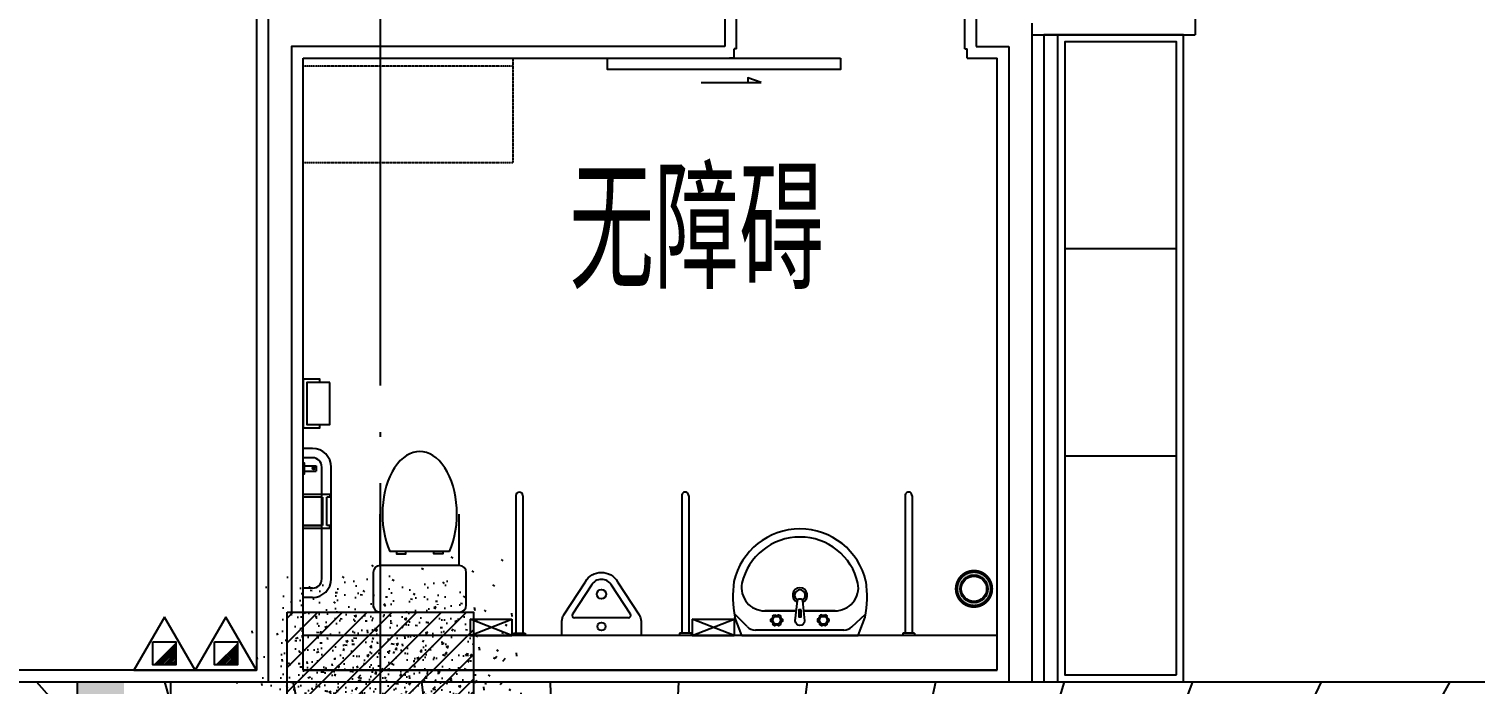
# Model space of a CAD drawing. Header units: inches. Extents: x 0 to 1813292486, y 0 to 3473589894.
# Drawn here: x 600454777 to 600460988, y 3473227809 to 3473230623 of the extents above; entities that cross this region are included whole.
import ezdxf
from ezdxf.enums import TextEntityAlignment as Align
from ezdxf.xclip import XClip

# ---------------------------------------------------------------- set-up
doc = ezdxf.new("R2010")
doc.units = ezdxf.units.IN
doc.header["$LTSCALE"] = 1000
doc.header["$MEASUREMENT"] = 0
doc.header["$XCLIPFRAME"] = 2
for name, pattern in [('AX-MALL-GIRD-200$0$DOTE', [2.4200000000000004, 2, -0.2, 0.02, -0.2]), ('AX-MALL-WALL-P02-QT$0$AX-MALL-WALL-P02-QT$0$AX-MALL-WALL-P01-QT$0$__DASH', [0.35, 0.25, -0.1]), ('AX-MALL-WALL-P02-QT$0$AX-MALL-WALL-P02-QT$0$AX-MALL-WALL-P01-QT$0$DASH', [0.35, 0.25, -0.1]), ('PX-MALL-P02-LG$0$CONTINOUS', [0])]:
    doc.linetypes.add(name, pattern=pattern)
for name, color, linetype in [('A-Anno-Note', 241, 'Continuous'), ('AX-MALL-DIM-P02$0$A-Detl-Thin', 131, 'Continuous'), ('AX-MALL-GIRD-200$0$A-Grid', 222, 'AX-MALL-GIRD-200$0$DOTE'), ('AX-MALL-P02-200$0$A-Anno-Note', 241, 'Continuous'), ('AX-MALL-WALL-P02$0$A-Anno-Note', 241, 'Continuous'), ('AX-MALL-WALL-P02-QT$0$A-Anno-Note', 241, 'Continuous'), ('AX-MALL-WALL-P02-QT$0$A-Detl-Patt', 8, 'Continuous'), ('AX-MALL-WALL-P02-QT$0$A-Detl-Thin', 131, 'Continuous'), ('AX-MALL-WALL-P02-QT$0$A-Wall', 2, 'Continuous'), ('AX-MALL-WALL-P02-QT$0$A-Wall-Patt', 13, 'Continuous'), ('AX-MALL-WALL-P02-QT$0$A-Wind', 4, 'Continuous'), ('AX-MALL-WALL-P02-QT$0$AX-MALL-WALL-P02-QT$0$A-Anno-Note', 241, 'Continuous'), ('AX-MALL-WALL-P02-QT$0$AX-MALL-WALL-P02-QT$0$AX-MALL-WALL-P01-QT$0$21洁具', 123, 'Continuous'), ('AX-MALL-WALL-P02-QT$0$AX-MALL-WALL-P02-QT$0$AX-MALL-WALL-P01-QT$0$A-Wall', 151, 'Continuous'), ('AX-MALL-WALL-P02-QT$0$AX-MALL-WALL-P02-QT$0$AX-MALL-WALL-P01-QT$0$AR--WALL-1（装饰增加墙体）', 150, 'Continuous'), ('AX-MALL-WALL-P02-QT$0$AX-MALL-WALL-P02-QT$0$AX-MALL-WALL-P01-QT$0$FC--FURN', 40, 'Continuous'), ('AX-MALL-WALL-P02-QT$0$AX-MALL-WALL-P02-QT$0$AX-MALL-WALL-P01-QT$0$FF--FIXT（洁具、厨具）', 31, 'Continuous'), ('AX-MALL-WALL-P02-QT$0$AX-MALL-WALL-P02-QT$0$AX-MALL-WALL-P01-QT$0$FF-DOOR（平面门）', 70, 'Continuous'), ('AX-MALL-WALL-P02-QT$0$AX-MALL-WALL-P02-QT$0$AX-MALL-WALL-P01-QT$0$FF-装饰完成面', 30, 'Continuous'), ('AX-MALL-WALL-P02-QT$0$AX-MALL-WALL-P02-QT$0$AX-MALL-WALL-P01-QT$0$FU-活动家具', 51, 'Continuous'), ('AX-MALL-WORD-P02$0$A-Anno-Note', 241, 'Continuous'), ('AX-MALL-ZTKD-P02$0$A-Anno-Note', 241, 'Continuous'), ('PX-MALL-P02-LG$0$P-Exsh', 31, 'Continuous'), ('PX-MALL-P02-LG$0$P-Pipe-Risr', 7, 'Continuous'), ('PX-MALL-P02-LG$0$P-Pipe-Risr-Arch', 6, 'Continuous'), ('PX-MALL-P02-LG$0$P-Pipe-Risr-W100', 6, 'Continuous'), ('PX-MALL-P02-LG$0$P-Pipe-Risr-W50', 6, 'Continuous'), ('PX-MALL-P02-LG$0$P-Sewr-TL-Pipe', 7, 'PX-MALL-P02-LG$0$CONTINOUS'), ('SX-MALL-LT-TZ-2F(M)$0$SX-S1-TZ-(2F~3F)$0$A-Strs', 151, 'Continuous'), ('SX-MALL-LT-TZ-2F(M)$0$SX-S1-TZ-(2F~3F)$0$TZ', 255, 'Continuous'), ('SX-MALL-TZ-2F~3F$0$S-DIMS', 81, 'Continuous'), ('SX-MALL-WALL-L-1F~2F$0$S-COLU', 30, 'Continuous'), ('SX-MALL-WALL-L-1F~2F$0$S-PATT-WALL', 83, 'Continuous')]:
    doc.layers.add(name, color=color, linetype=linetype)
doc.styles.add('AX-MALL-WORD-P02$0$STANDARD', font='gbenor.shx', dxfattribs={"bigfont": 'gbcbig.shx'})
doc.styles.add('PX-MALL-P02-LG$0$jzfz', font='gbenor.shx', dxfattribs={"bigfont": 'gbcbig.shx'})
pattern_1 = [(45, (0, 359.0227), (-353.55353201463, 353.55353201463), [])]

# ---------------------------------------------------------------- blocks, each defined once
blk = doc.blocks.new('AX-MALL-WORD-P02')
at = {"layer": 'AX-MALL-WORD-P02$0$A-Anno-Note', "style": 'AX-MALL-WORD-P02$0$STANDARD'}
blk.add_text('无障碍', height=506.3829787234042, rotation=339.5681613092015, dxfattribs=at).set_placement((600274164.8003697, 3473131084.572512))
blk = doc.blocks.new('AX-MALL-GIRD-200')
at = {"layer": 'AX-MALL-GIRD-200$0$A-Grid'}
blk.add_line((600299301.5415328, 3473200886.857392), (600260572.0025835, 3473096923.130311), dxfattribs=at)
blk = doc.blocks.new('AX-MALL-WALL-P02-QT$0$tj')
at = {"layer": 'AX-MALL-WALL-P02-QT$0$A-Detl-Patt'}
h = blk.add_hatch(dxfattribs=at)
h.set_pattern_fill('STEEL', color=256, scale=100.0000000000001, angle=50.43183869082386)
h.set_pattern_definition([(75.00000000004839, (-14278.19445574284, 156289.8254051208), (-153.3407249234246, 41.08752340989569), []), (75.00000000004839, (-14317.88195610046, 156358.5661673546), (-153.3407249234246, 41.08752340989569), [])])
edge = h.paths.add_edge_path()
edge.add_line((88101.273016572, 47666.64152574539), (87883.93542659283, 47459.84604215622))
edge.add_line((87883.93542659283, 47459.84604215622), (91571.54751467705, 43584.64122533798))
edge.add_arc((262949.389629302, 558937.705083496), 543101.4133620498, 251.6057364187558, 260.0288666978238)
edge.add_arc((172180.8466627672, -2862.146247219684), 27099.9982179492, 64.7128659603706, 96.9316049602786, ccw=False)
edge.add_arc((262948.9730309481, 558936.3205539446), 543099.9677998082, 261.6155114784545, 271.7251478115656)
edge.add_line((279298.9759148359, 16082.51663446426), (279298.9759315252, 16382.65274763107))
edge.add_arc((262948.9742454757, 558936.3204835369), 542799.9676941936, 261.62020364125146, 271.7261014454634, ccw=False)
edge.add_arc((172180.8456921196, -2862.14609140989), 27400.00151046549, 64.80631838577902, 96.83815911678944)
edge.add_arc((262949.394896181, 558937.7037490648), 542801.4137571028, 251.6136389015772, 260.02417327084333, ccw=False)
edge.add_line((91737.26096642017, 43845.69257831573), (88101.273016572, 47666.64152574539))
blk = doc.blocks.new('SX-MALL-WALL-L-1F~2F')
at = {"layer": 'SX-MALL-WALL-L-1F~2F$0$S-PATT-WALL'}
h = blk.add_hatch(dxfattribs=at)
h.set_pattern_fill('钢筋混凝土', color=256, scale=15, pattern_type=2)
h.set_pattern_definition([(24.56816131876918, (600332848.5159376, 3473133887.589986), (-31.18316060756021, 68.21004687377882), []), (29.56816131876925, (600332848.5159376, 3473133887.589986), (97.53445422577846, -46.37920049590846), [11.24999999999976, -123.7499999999981]), (334.5681613187692, (600332848.5159376, 3473133887.589986), (19.8843977583576, 112.9961142864107), [8.999999999999757, -98.99999999999805]), (80.01956131876923, (600332856.6438087, 3473133883.725054), (117.4189029535321, 66.61682170576017), [9.5610285, -105.1713168]), (25.75236131876918, (600332858.9887226, 3473133915.702631), (141.3476152674957, -79.15081590010527), [16.87499999999999, -185.6249999999999]), (76.20376131876925, (600332870.7676862, 3473133909.106722), (182.3878362713222, 87.98253900728308), [14.3415432, -157.75695]), (330.7523613187692, (600332858.9887226, 3473133915.702631), (182.3877676118969, 87.98268144025063), [13.5, -148.4999999999999]), (0.5681613187692685, (600332870.4268485, 3473133903.438077), (62.82047321120105, -87.84980446922418), [11.25, -123.75]), (305.5681613187692, (600332870.4268485, 3473133903.438077), (72.17288940056437, 89.18848105901375), [8.999999999999998, -98.99999999999999]), (51.01956131876926, (600332875.6618834, 3473133896.117257), (134.9933625470349, 1.33857134020591), [9.5610285, -105.1713168]), (17.06816131876921, (600332848.5159376, 3473133887.589986), (19.14085714793764, 46.1558949392409), [0.7499999999999999, -97.79999999999998, 0.7499999999999999, -100.5, 0.7499999999999999, -99.37499999999999]), (347.0681613187692, (600332848.5159376, 3473133887.589986), (57.63084699394109, 41.66442757030211), [0.7499999999999999, -57.29999999999999, 0.7499999999999999, -95.54999999999998, 0.7499999999999999, -37.87499999999999]), (307.0681613187692, (600332817.170339, 3473133899.267141), (73.85474001336533, -31.12342331039777), [0.7499999999999849, -37.49999999999903, 0.7499999999999849, -116.9999999999981, 0.7499999999999849, -155.2499999999961]), (297.0681613187692, (600332803.1140169, 3473133904.503534), (87.2164167648191, -16.46683781742514), [0.7499999999999999, -48.74999999999999, 0.7499999999999999, -77.69999999999997, 0.7499999999999999, -110.25])])
h.paths.add_polyline_path([(600272544.515609, 3473130207.780597), (600273294.186127, 3473129928.506333), (600273014.911862, 3473129178.835817), (600272265.2413446, 3473129458.110077)])
at = {"layer": 'SX-MALL-WALL-L-1F~2F$0$S-COLU'}
blk.add_lwpolyline([(600272544.515609, 3473130207.780597), (600273294.186127, 3473129928.506333), (600273014.911862, 3473129178.835817), (600272265.2413446, 3473129458.110077)], close=True, dxfattribs=at)
blk = doc.blocks.new('SX-MALL-WALL-L-2F~3F')
ref = blk.add_blockref('SX-MALL-WALL-L-1F~2F', (0, 0))
XClip(ref).set_block_clipping_path([(600349769.7341375, 3473074679.418533), (600357001.7302529, 3473071985.287766), (600356499.8725733, 3473070638.124951), (600359302.5086629, 3473069594.060767), (600362345.1765132, 3473077761.653201), (600381551.4312518, 3473070606.759726), (600391553.7259278, 3473066880.611454), (600387749.827644, 3473056669.608357), (600391632.1759799, 3473055223.319679), (600395635.5522461, 3473065969.791956), (600406982.2408491, 3473061742.817497), (600403058.8006672, 3473051210.921831), (600412723.2437257, 3473047610.6332), (600445093.3740637, 3473134503.466942), (600393055.2444371, 3473153889.197227), (600387463.4997383, 3473138878.984498), (600380158.3525343, 3473141600.366193), (600382830.751978, 3473148774.027779), (600388210.8522022, 3473146769.782572), (600390696.2253517, 3473153441.399696), (600277474.697425, 3473195619.741203), (600273446.9822528, 3473184807.934726), (600257129.111771, 3473190886.82031), (600241575.9633431, 3473149136.690594), (600258197.8999482, 3473142944.531458), (600255239.7303221, 3473135003.762026), (600263182.3271956, 3473132044.911624), (600260741.6763649, 3473125493.34496), (600269350.4970673, 3473122286.306632), (600271511.1407766, 3473128086.235537), (600286270.1853781, 3473122588.058336), (600284109.5416689, 3473116788.129431), (600282580.7823727, 3473112684.400902), (600291840.7574171, 3473109234.788475), (600290827.7957876, 3473106515.642598), (600293360.405141, 3473105572.171298), (600294731.2544166, 3473109252.0137), (600323175.4764534, 3473098655.706329), (600321336.3302773, 3473093718.790065), (600344750.773286, 3473084996.222976), (600341987.4689643, 3473077578.540671), (600344583.6790427, 3473076611.376234), (600346015.5062013, 3473080454.904757), (600351201.5612961, 3473078522.947055)])
blk = doc.blocks.new('SX-MALL-WALL-2F~3F')
blk.add_blockref('SX-MALL-WALL-L-2F~3F', (0, 0))
blk = doc.blocks.new('SX-MALL-LT-TZ-2F(M)$0$SX-S1-TZ-(2F~3F)$0$TZ')
at = {"layer": 'SX-MALL-LT-TZ-2F(M)$0$SX-S1-TZ-(2F~3F)$0$A-Strs'}
h = blk.add_hatch(color=0, dxfattribs=at)
h.dxf.hatch_style = 1
h.paths.add_polyline_path([(-186775.5959191918, 16586.87351322174), (-186975.5954445004, 16586.43784570694), (-186975.3828500509, 16486.43807125092), (-186775.3780853152, 16486.87375020981)])
h.paths.add_polyline_path([(-186975.3828500509, 16486.43807125092), (-187175.3771362901, 16486.00241565704), (-187175.1593025327, 16386.00265312195), (-186975.1702555418, 16386.43829774857)])
at = {"layer": 'SX-MALL-LT-TZ-2F(M)$0$SX-S1-TZ-(2F~3F)$0$A-Strs', "color": 0}
blk.add_lwpolyline([(-187175.5949700475, 16586.00217819214), (-187175.1593025327, 16386.00265312195), (-186775.1602514982, 16386.87398815155), (-186775.5959191918, 16586.87351322174)], close=True, dxfattribs=at)
blk = doc.blocks.new('SX-MALL-LT-TZ-2F(M)')
at = {"layer": 'SX-MALL-LT-TZ-2F(M)$0$SX-S1-TZ-(2F~3F)$0$TZ', "color": 7, "xscale": -1, "rotation": 159.6899687550818}
blk.add_blockref('SX-MALL-LT-TZ-2F(M)$0$SX-S1-TZ-(2F~3F)$0$TZ', (600452822.2498753, 3473080639.588159), dxfattribs=at)
blk = doc.blocks.new('SX-MALL-TZ-2F~3F')
at = {"layer": 'SX-MALL-TZ-2F~3F$0$S-DIMS'}
blk.add_blockref('SX-MALL-LT-TZ-2F(M)', (0.08505654335021973, 0.258394181728363), dxfattribs=at)
blk = doc.blocks.new('AX-MALL-WALL-P02-QT$0$AX-MALL-WALL-P02-QT$0$AX-MALL-WALL-P01-QT$0$A$C131541C0')
at = {"layer": 'AX-MALL-WALL-P02-QT$0$AX-MALL-WALL-P02-QT$0$AX-MALL-WALL-P01-QT$0$FU-活动家具', "color": 4, "linetype": 'AX-MALL-WALL-P02-QT$0$AX-MALL-WALL-P02-QT$0$AX-MALL-WALL-P01-QT$0$__DASH', "ltscale": 0.005}
for points in [[(0, 0), (-900, 0), (-900, 450), (0, 450)], [(-900, 0), (-900, 35.0937933230307), (0, 35.0937933230307), (0, 0)]]:
    blk.add_lwpolyline(points, close=True, dxfattribs=at)
blk = doc.blocks.new('AX-MALL-WALL-P02-QT$0$AX-MALL-WALL-P02-QT$0$AX-MALL-WALL-P01-QT$0$DFVTRBVT')
at = {"layer": 'AX-MALL-WALL-P02-QT$0$AX-MALL-WALL-P02-QT$0$AX-MALL-WALL-P01-QT$0$21洁具'}
for p, q in [((-1563413.006110502, -1826789.899058008), (-1563413.006110804, -1826779.899064922)), ((-1563413.006110502, -1826789.899058008), (-1563363.006110324, -1826789.899055607)), ((-1563403.006078889, -1827379.899790844), (-1563403.006110562, -1826789.899057588)), ((-1563373.006079008, -1827379.900717865), (-1563373.006110204, -1826789.899056147)), ((-1563363.006110324, -1826789.899055607), (-1563363.006110923, -1826779.899055607)), ((-1563144.669181559, -1826815.97415979), (-1563202.719496967, -1826870.450739918)), ((-1563171.894532951, -1826779.899063345), (-1563201.346374584, -1826858.437306195)), ((-1562671.155543534, -1826779.8990665), (-1563171.894532951, -1826779.899063345)), ((-1563110.453941306, -1826802.433964453), (-1562730.487551236, -1826802.433966847)), ((-1562694.862187586, -1826817.350730931), (-1562638.938527425, -1826874.138558377)), ((-1562671.155543534, -1826779.8990665), (-1562641.703702891, -1826858.437309723)), ((-1562453.558481229, -1826789.899058008), (-1562453.558481405, -1826779.899064922)), ((-1562453.558481229, -1826789.899058008), (-1562403.55848105, -1826789.899056237)), ((-1562443.558457053, -1827379.89979097), (-1562443.558481289, -1826789.899057714)), ((-1562413.558457172, -1827379.900718369), (-1562413.558480931, -1826789.899056651)), ((-1562403.55848105, -1826789.899056237), (-1562403.558481524, -1826779.899056237)), ((-1563072.283312347, -1826885.147555982), (-1562937.267723321, -1826885.147556833)), ((-1562936.985413971, -1826885.147556835), (-1563072.283312347, -1826885.147555982)), ((-1562906.06466384, -1826885.14755703), (-1562770.387527967, -1826885.147557885)), ((-1562770.387527967, -1826885.147557885), (-1562903.951527425, -1826885.147557043))]:
    blk.add_line(p, q, dxfattribs=at)
for points in [[(-1563029.442360497, -1826868.612267678), (-1563025.620468825, -1826865.325890514, 0.0992587058557589), (-1563017.429608738, -1826865.325890565), (-1563013.607717108, -1826868.612267778, 0.1010205144336436), (-1563004.947463038, -1826863.612267832), (-1563005.882603313, -1826858.659223971, 0.0992587058557584), (-1563001.787173224, -1826851.565731084), (-1562997.030141257, -1826849.899064447, 0.1010205144336439), (-1562997.030141194, -1826839.899064447), (-1563001.787173141, -1826838.23239775, 0.09925870585575901), (-1563005.882603139, -1826831.13890481), (-1563004.947462802, -1826826.185860961, 0.1010205144336439), (-1563013.607716809, -1826821.185860907), (-1563017.429608481, -1826824.472238071, 0.0992587058557588), (-1563025.620468568, -1826824.472238019), (-1563029.442360198, -1826821.185860807, 0.1010205144336438), (-1563038.102614268, -1826826.185860752), (-1563037.167473993, -1826831.138904613, 0.0992587058557589), (-1563041.262904081, -1826838.232397501), (-1563046.019936049, -1826839.899064138, 0.1010205144336437), (-1563046.019936112, -1826849.899064138), (-1563041.262904166, -1826851.565730835, 0.0992587058557589), (-1563037.167474167, -1826858.659223774), (-1563038.102614504, -1826863.612267623, 0.1010205144336439)], [(-1562901.525038632, -1826841.702830384), (-1562910.588713983, -1826928.443228535, -0.3840377591063864), (-1562920.534564212, -1826937.403967027), (-1562922.515514258, -1826937.403967015, -0.3840377591063865), (-1562932.461364373, -1826928.443228398), (-1562941.525038632, -1826841.702830132, -0.999999999999818)], [(-1562813.607717108, -1826868.612269038), (-1562817.429608739, -1826865.325891826, -0.0992587058557589), (-1562825.620468825, -1826865.325891774), (-1562829.442360497, -1826868.612268938, -0.1010205144336436), (-1562838.102614504, -1826863.612268884), (-1562837.167474167, -1826858.659225035, -0.0992587058557584), (-1562841.262904165, -1826851.565732095), (-1562846.019936112, -1826849.899065398, -0.1010205144336439), (-1562846.019936049, -1826839.899065398), (-1562841.262904081, -1826838.232398762, -0.09925870585575901), (-1562837.167473993, -1826831.138905874), (-1562838.102614268, -1826826.185862013, -0.1010205144336439), (-1562829.442360199, -1826821.185862067), (-1562825.620468568, -1826824.47223928, -0.0992587058557588), (-1562817.429608481, -1826824.472239331), (-1562813.607716809, -1826821.185862167, -0.1010205144336438), (-1562804.947462802, -1826826.185862222), (-1562805.882603139, -1826831.13890607, -0.0992587058557589), (-1562801.78717314, -1826838.23239901), (-1562797.030141193, -1826839.899065707, -0.1010205144336437), (-1562797.030141257, -1826849.899065707), (-1562801.787173224, -1826851.565732344, -0.0992587058557589), (-1562805.882603312, -1826858.659225232), (-1562804.947463038, -1826863.612269093, -0.1010205144336439)]]:
    blk.add_lwpolyline(points, format="xyb", close=True, dxfattribs=at)
blk.add_lwpolyline([(-1562926.025038931, -1826889.20283023), (-1562917.025038931, -1826889.202830286), (-1562917.025038742, -1826859.202830286), (-1562926.025038742, -1826859.20283023)], close=True, dxfattribs=at)
for centre in [(-1563021.525038653, -1826844.899064292), (-1562821.525038653, -1826844.899065553)]:
    blk.add_circle(centre, 16.6666666666665, dxfattribs=at)
for centre, radius, start, end in [((-1563110.453941621, -1826852.433964453), 50, 89.99999962647405, 133.1809580245429), ((-1562730.487551551, -1826852.433966847), 50, 44.5607176417546, 89.99999962647405), ((-1562750.415000014, -1826945.945771175), 459.3439191007006, 169.0175968017982, 188.1749598361723), ((-1563072.283312977, -1826985.147555982), 100, 89.99999962647405, 190.5602327348634), ((-1562770.387528597, -1826985.147557884), 100, 349.4397665594939, 89.99999962647405), ((-1563092.635078563, -1826945.945769018), 459.3439191007006, 351.825039436061, 10.98240249156926), ((-1562921.525039329, -1826952.363612598), 31.60961419936899, 111.3597079313958, 68.64029134532629), ((-1562921.525039329, -1826952.363612598), 22.97515901426823, 117.386862981081, 62.61313627485288), ((-1562921.335420544, -1826946.583015865), 290.6643868932777, 192.857319863894, 347.1426794245748), ((-1562921.335420544, -1826946.583015865), 255.6643868932777, 192.857319863894, 347.1426794245748), ((-1563388.006078906, -1827379.899789855), 14.99999998312334, 180.0000037886205, 3.788620555241451e-06), ((-1562428.558457053, -1827379.899065497), 14.99999998312334, 180.000003068249, 3.068249041216667e-06)]:
    blk.add_arc(centre, radius, start, end, dxfattribs=at)
blk = doc.blocks.new('AX-MALL-WALL-P02-QT$0$AX-MALL-WALL-P02-QT$0$AX-MALL-WALL-P01-QT$0$EFVG')
at = {"layer": 'AX-MALL-WALL-P02-QT$0$AX-MALL-WALL-P02-QT$0$AX-MALL-WALL-P01-QT$0$21洁具'}
for p, q in [((-1562193.152530109, -1826871.358035052), (-1562112.280171412, -1826995.48083457)), ((-1562184.774037662, -1826855.899018262), (-1561953.183764905, -1826855.899018262)), ((-1562025.677631036, -1826995.480834554), (-1561944.805272454, -1826871.358035047))]:
    blk.add_line(p, q, dxfattribs=at)
blk.add_lwpolyline([(-1561999.696868916, -1827010.480834544, -0.5773502691893553), (-1562138.260933522, -1827010.480834576), (-1562230.871363736, -1826868.342456917, -0.1453776039613215), (-1562238.978901499, -1826841.047372969), (-1562238.978901499, -1826779.899018262), (-1561898.978901499, -1826779.899018262), (-1561898.978901499, -1826841.047373604, -0.14537760380397), (-1561907.086439245, -1826868.342457527)], format="xyb", close=True, dxfattribs=at)
for centre, radius in [((-1562068.978901499, -1826817.899018262), 17.66628609890357), ((-1562068.978901283, -1826956.878863495), 20)]:
    blk.add_circle(centre, radius, dxfattribs=at)
for centre, radius, start, end in [((-1562184.774037662, -1826865.899018262), 10, 90.00000000000001, 213.0863027747369), ((-1561953.183764905, -1826865.899018262), 10, 326.9136972571081, 90.00000000000001), ((-1562068.978901228, -1826970.480834563), 49.99999999860439, 210.0000000305673, 330.0000000002406)]:
    blk.add_arc(centre, radius, start, end, dxfattribs=at)
blk = doc.blocks.new('AX-MALL-WALL-P02-QT$0$AX-MALL-WALL-P02-QT$0$AX-MALL-WALL-P01-QT$0$EFV RT')
at = {"layer": 'AX-MALL-WALL-P02-QT$0$AX-MALL-WALL-P02-QT$0$AX-MALL-WALL-P01-QT$0$21洁具'}
for p, q in [((-1561741.095976213, -1826789.899037004), (-1561741.095975613, -1826779.899037004)), ((-1561691.095976034, -1826789.899039405), (-1561741.095976213, -1826789.899037004)), ((-1561731.096007528, -1827379.900699262), (-1561731.095976332, -1826789.899037544)), ((-1561701.096007647, -1827379.899772241), (-1561701.095975974, -1826789.899038984)), ((-1561691.095976034, -1826789.899039405), (-1561691.095975732, -1826779.899046319))]:
    blk.add_line(p, q, dxfattribs=at)
blk.add_arc((-1561716.096007647, -1827379.899046579), 14.99999998312334, 179.9999962380599, 359.9999962380599, dxfattribs=at)
blk = doc.blocks.new('AX-MALL-WALL-P02-QT$0$AX-MALL-WALL-P02-QT$0$AX-MALL-WALL-P01-QT$0$EWFB')
at = {"layer": 'AX-MALL-WALL-P02-QT$0$AX-MALL-WALL-P02-QT$0$AX-MALL-WALL-P01-QT$0$21洁具'}
for p, q in [((-1561488.343225245, -1826809.899064922), (-1561488.343225245, -1826949.899064922)), ((-1561118.343225245, -1826779.899064922), (-1561458.343225245, -1826779.899064922)), ((-1561088.343225245, -1826949.899064922), (-1561088.343225245, -1826809.899064922)), ((-1561458.343225245, -1826979.899064922), (-1561118.343225245, -1826979.899064922)), ((-1561458.343225245, -1826979.899064922), (-1561458.343225245, -1827200.765740514)), ((-1561118.343225245, -1826979.899064922), (-1561118.343225245, -1827200.765740514)), ((-1561416.752618228, -1827040.296863554), (-1561159.944935855, -1827040.296863554))]:
    blk.add_line(p, q, dxfattribs=at)
for points in [[(-1561388.343225245, -1827040.296863554), (-1561388.343225245, -1827030.296863554), (-1561348.343225245, -1827030.296863554), (-1561348.343225245, -1827040.296863554)], [(-1561188.343225245, -1827040.296863554), (-1561188.343225245, -1827030.296863554), (-1561228.343225245, -1827030.296863554), (-1561228.343225245, -1827040.296863554)]]:
    blk.add_lwpolyline(points, dxfattribs=at)
for centre, start, end in [((-1561458.343225245, -1826809.899064922), 90.00000000000001, 180), ((-1561118.343225245, -1826809.899064922), 0, 90.00000000000001), ((-1561458.343225245, -1826949.899064922), 180, 270), ((-1561118.343225245, -1826949.899064922), 270, 0)]:
    blk.add_arc(centre, 30, start, end, dxfattribs=at)
blk.add_ellipse((-1561288.343276095, -1827200.757250678), major_axis=(0.01427085771666509, -268.9493896662805), ratio=0.5949071552397731, start_param=4.073075561061428, end_param=8.493231919967007, dxfattribs=at)
blk = doc.blocks.new('AX-MALL-WALL-P02-QT$0$AX-MALL-WALL-P02-QT$0$AX-MALL-WALL-P01-QT$0$EFRTGT')
at = {"layer": 'AX-MALL-WALL-P02-QT$0$AX-MALL-WALL-P02-QT$0$AX-MALL-WALL-P01-QT$0$21洁具'}
for p, q in [((-1560828.082674929, -1826842.726220281), (-1560788.08267493, -1826842.726220282)), ((-1560828.082674929, -1826882.726220281), (-1560788.08267493, -1826882.726220283)), ((-1560908.082674932, -1826922.726220279), (-1560908.08267494, -1827402.726220292)), ((-1560868.082674931, -1826922.72622028), (-1560868.08267494, -1827402.726220293)), ((-1560788.082674919, -1827139.701093927), (-1560902.382774843, -1827139.701093916)), ((-1560902.382774842, -1827139.701093917), (-1560902.382774843, -1827152.401105017)), ((-1560902.382774844, -1827152.401105017), (-1560889.682763745, -1827152.401105018)), ((-1560889.682763745, -1827152.401105018), (-1560889.682763752, -1827273.051210478)), ((-1560870.632747082, -1827152.401105019), (-1560788.08267492, -1827152.401105027)), ((-1560870.632747088, -1827273.05121048), (-1560870.632747085, -1827152.401105018)), ((-1560788.082674925, -1827152.401105019), (-1560870.632747085, -1827152.401105018)), ((-1560902.382774851, -1827273.051210477), (-1560889.682763752, -1827273.051210478)), ((-1560902.38277485, -1827285.751221578), (-1560902.38277485, -1827273.051210477)), ((-1560788.082674928, -1827285.75122158), (-1560902.382774852, -1827285.751221579)), ((-1560870.632747089, -1827273.051210479), (-1560788.082674927, -1827273.051210481)), ((-1560828.082674942, -1827442.726220294), (-1560788.082674942, -1827442.726220296)), ((-1560828.082674943, -1827482.726220294), (-1560788.082674942, -1827482.726220295))]:
    blk.add_line(p, q, dxfattribs=at)
for points in [[(-1560793.082678996, -1827385.753928187), (-1560843.082678996, -1827385.753928187)], [(-1560843.082678996, -1827407.753928187), (-1560843.082678996, -1827385.753928187)], [(-1560793.082678996, -1827407.753928187), (-1560843.082678996, -1827407.753928187)]]:
    blk.add_lwpolyline(points, dxfattribs=at)
blk.add_lwpolyline([(-1560788.082678996, -1827374.253928187), (-1560793.082678996, -1827374.253928187), (-1560793.082678996, -1827419.253928187), (-1560788.082678996, -1827419.253928187)], close=True, dxfattribs=at)
blk.add_circle((-1560833.082678996, -1827396.753928187), 5, dxfattribs=at)
for centre, radius, start, end in [((-1560828.082674932, -1826922.726220281), 80, 90.00000000000001, 180), ((-1560828.082674932, -1826922.726220281), 40, 90.00000000000001, 180), ((-1560828.08267494, -1827402.726220293), 80, 180, 270), ((-1560828.08267494, -1827402.726220293), 40, 180, 270)]:
    blk.add_arc(centre, radius, start, end, dxfattribs=at)
blk = doc.blocks.new('AX-MALL-WALL-P02-QT$0$AX-MALL-WALL-P02-QT$0$AX-MALL-WALL-P01-QT$0$WFERTB T')
at = {"layer": 'AX-MALL-WALL-P02-QT$0$AX-MALL-WALL-P02-QT$0$AX-MALL-WALL-P01-QT$0$21洁具'}
blk.add_lwpolyline([(-1560859.964069165, -1827765.960523297), (-1560859.96407017, -1827780.960523297), (-1560788.082686275, -1827780.960528117), (-1560788.082671716, -1827570.960528117), (-1560859.964055612, -1827570.960523297), (-1560859.964057095, -1827585.960523297)], dxfattribs=at)
blk.add_lwpolyline([(-1560903.082685269, -1827765.960520406), (-1560803.082685269, -1827765.960527112), (-1560803.082673199, -1827585.960527112), (-1560903.082673199, -1827585.960520406)], close=True, dxfattribs=at)
blk = doc.blocks.new('AX-MALL-WALL-P02-QT$0$AX-MALL-WALL-P02-QT$0$AX-MALL-WALL-P01-QT$0$fer')
at = {"linetype": 'AX-MALL-WALL-P02-QT$0$AX-MALL-WALL-P02-QT$0$AX-MALL-WALL-P01-QT$0$DASH', "ltscale": 300}
for p, q in [((52869.46985203825, -1821.222173007729), (52689.46985203825, -1821.222173008893)), ((52689.46985203825, -1891.222173007729), (52689.46985203825, -1821.222173008893)), ((52869.46985203825, -1891.222173007729), (52869.46985203825, -1821.222173007729)), ((52869.46985203825, -1891.222173007729), (52689.46985203825, -1891.222173008893))]:
    blk.add_line(p, q, dxfattribs=at)
at = {"color": 8, "linetype": 'AX-MALL-WALL-P02-QT$0$AX-MALL-WALL-P02-QT$0$AX-MALL-WALL-P01-QT$0$DASH', "ltscale": 300}
for p, q in [((52869.46985203825, -1821.222172999813), (52689.46985203843, -1891.222173000744)), ((52689.46985203825, -1821.222173000744), (52869.46985203825, -1891.222172999813))]:
    blk.add_line(p, q, dxfattribs=at)
blk = doc.blocks.new('AX-MALL-WALL-P02-QT$0$s2')
at = {"layer": 'AX-MALL-WALL-P02-QT$0$AX-MALL-WALL-P02-QT$0$A-Anno-Note', "color": 31}
blk.add_lwpolyline([(15369.19508087635, -10039.74604940414), (15369.19508528709, -7259.745593547821), (14769.19508528709, -7259.745593547821), (14769.19508099556, -10039.74604940414)], close=True, dxfattribs=at)
blk.add_lwpolyline([(14829.19507992268, -10039.74604892731), (14829.19508564472, -7259.745592594147)], dxfattribs=at)
at = {"layer": 'AX-MALL-WALL-P02-QT$0$AX-MALL-WALL-P02-QT$0$A-Anno-Note', "color": 8}
blk.add_lwpolyline([(15339.19508111477, -10009.74604940414), (15339.19508516788, -7289.745593547821), (14859.19508504868, -7289.745593547821), (14859.19508063793, -10009.74604892731)], close=True, dxfattribs=at)
for points in [[(15339.19508349895, -8179.745840072632), (14859.19508421421, -8179.745840072632)], [(15339.19508349895, -9069.745802879333), (14859.19508314133, -9069.745802879333)]]:
    blk.add_lwpolyline(points, dxfattribs=at)
at = {"layer": 'AX-MALL-WALL-P02-QT$0$AX-MALL-WALL-P02-QT$0$AX-MALL-WALL-P01-QT$0$A-Wall'}
for p, q in [((14719.19514119625, -10039.74564313889), (14719.19514000416, -7209.745593547821)), ((14479.19514036179, -7309.745593070984), (14619.19514071941, -7309.745592594147)), ((14619.1951406002, -7309.745593547821), (14619.19514036179, -10039.74564504623))]:
    blk.add_line(p, q, dxfattribs=at)
blk.add_lwpolyline([(14479.195140481, -7109.745592594147), (14479.19514036179, -7309.745593070984)], dxfattribs=at)
at = {"layer": 'AX-MALL-WALL-P02-QT$0$AX-MALL-WALL-P02-QT$0$AX-MALL-WALL-P01-QT$0$AR--WALL-1（装饰增加墙体）', "color": 151, "ltscale": 0.04}
blk.add_line((11438.43620669842, -7109.745592594147), (11438.43620681763, -10039.74564504623), dxfattribs=at)
for points in [[(13399.19514095783, -7109.745593070984), (13399.19514083862, -7309.745592594147)], [(13399.19514107704, -7309.74559211731), (11538.43620681763, -7309.745594501495), (11538.43620693684, -9739.745779514313)]]:
    blk.add_lwpolyline(points, dxfattribs=at)
at = {"layer": 'AX-MALL-WALL-P02-QT$0$AX-MALL-WALL-P02-QT$0$AX-MALL-WALL-P01-QT$0$FC--FURN', "ltscale": 2}
blk.add_line((14569.19514095783, -9989.74577999115), (11588.43620634079, -9989.745780467987), dxfattribs=at)
at = {"layer": 'AX-MALL-WALL-P02-QT$0$AX-MALL-WALL-P02-QT$0$AX-MALL-WALL-P01-QT$0$FF-DOOR（平面门）', "color": 2}
blk.add_lwpolyline([(13895.92383575439, -7359.745593070984), (13895.92383575439, -7409.745564937592), (12895.92383539677, -7409.745565891266), (12895.92383539677, -7359.745593547821)], close=True, dxfattribs=at)
for points in [[(13555.75683283806, -7465.352123737335), (13497.91835224628, -7445.095219135284), (13497.91835212708, -7465.352123737335)], [(13296.86671185493, -7465.352123260498), (13555.75683283806, -7465.352123737335)]]:
    blk.add_lwpolyline(points, dxfattribs=at)
at = {"layer": 'AX-MALL-WALL-P02-QT$0$AX-MALL-WALL-P02-QT$0$AX-MALL-WALL-P01-QT$0$FF-装饰完成面'}
for p, q in [((13449.19514095783, -7319.745592594147), (13449.19514119625, -7049.745593547821)), ((14429.19514071941, -7319.745593547821), (14429.19514083862, -7049.74559211731)), ((15419.1950854063, -7059.745591163635), (15419.19508516788, -7259.745593547821)), ((14769.1951406002, -7259.745593547821), (14769.19514143467, -10039.74564504623)), ((13439.19514131546, -7359.745593547821), (13439.1951406002, -7319.74559211731)), ((13449.19514095783, -7319.745592594147), (13439.1951406002, -7319.74559211731)), ((14429.19514071941, -7319.745593547821), (14439.19514071941, -7319.745592594147)), ((14439.19514071941, -7359.745594501495), (14439.19514071941, -7319.745592594147)), ((11588.43620705605, -9989.745778560638), (11588.43620669842, -7359.745593547821)), ((11588.43620729446, -7359.745592594147), (13419.19514107704, -7359.745593547821)), ((13439.19514131546, -7359.745593547821), (13419.19514107704, -7359.745593547821)), ((14439.19514071941, -7359.745594501495), (14459.19514071941, -7359.745593070984)), ((14459.19514095783, -7359.745593070984), (14569.19514107704, -7359.745593547821)), ((14569.1951406002, -9989.745780467987), (14569.19514107704, -7359.745593547821)), ((14569.19514119625, -9839.745779514313), (11588.43620705605, -9839.745778560638)), ((11388.43620705605, -9989.745779514313), (6269.195140838623, -9989.745779037476)), ((11588.43620705605, -9989.745778560638), (14569.1951406002, -9989.745780467987))]:
    blk.add_line(p, q, dxfattribs=at)
for points in [[(11388.43620693684, -7059.745593547821), (11388.43620705605, -9989.745779514313)], [(14719.19514095783, -7259.745593547821), (15419.19508516788, -7259.745593547821)]]:
    blk.add_lwpolyline(points, dxfattribs=at)
at = {"layer": 'AX-MALL-WALL-P02-QT$0$AX-MALL-WALL-P02-QT$0$AX-MALL-WALL-P01-QT$0$FF--FIXT（洁具、厨具）', "ltscale": 0.04, "extrusion": (0, 0, -1), "xscale": -0.9999999999999999, "zscale": -0.9999999999999999, "rotation": 179.9999999999999}
for name, p in [('AX-MALL-WALL-P02-QT$0$AX-MALL-WALL-P02-QT$0$AX-MALL-WALL-P01-QT$0$WFERTB T', (1549199.64646852, -1836519.645112514)), ('AX-MALL-WALL-P02-QT$0$AX-MALL-WALL-P02-QT$0$AX-MALL-WALL-P01-QT$0$EFRTGT', (1549199.64646852, -1836519.645112514)), ('AX-MALL-WALL-P02-QT$0$AX-MALL-WALL-P02-QT$0$AX-MALL-WALL-P01-QT$0$EWFB', (1549199.64646852, -1836519.645112514)), ('AX-MALL-WALL-P02-QT$0$AX-MALL-WALL-P02-QT$0$AX-MALL-WALL-P01-QT$0$EFV RT', (1549199.646468043, -1836619.644845486)), ('AX-MALL-WALL-P02-QT$0$AX-MALL-WALL-P02-QT$0$AX-MALL-WALL-P01-QT$0$DFVTRBVT', (1549199.646468043, -1836619.644845486)), ('AX-MALL-WALL-P02-QT$0$AX-MALL-WALL-P02-QT$0$AX-MALL-WALL-P01-QT$0$EFVG', (1549199.646468043, -1836619.644845486)), ('AX-MALL-WALL-P02-QT$0$AX-MALL-WALL-P02-QT$0$AX-MALL-WALL-P01-QT$0$fer', (-65174.54298734665, -11660.96795797348)), ('AX-MALL-WALL-P02-QT$0$AX-MALL-WALL-P02-QT$0$AX-MALL-WALL-P01-QT$0$fer', (-66128.38186407089, -11660.96795320511))]:
    blk.add_blockref(name, p, dxfattribs=at)
at = {"layer": 'AX-MALL-WALL-P02-QT$0$AX-MALL-WALL-P02-QT$0$AX-MALL-WALL-P01-QT$0$FU-活动家具', "linetype": 'AX-MALL-WALL-P02-QT$0$AX-MALL-WALL-P02-QT$0$AX-MALL-WALL-P01-QT$0$DASH', "ltscale": 500, "extrusion": (0, 0, -1), "xscale": -0.9999999999999999, "zscale": -0.9999999999999999, "rotation": 179.9999999999999}
blk.add_blockref('AX-MALL-WALL-P02-QT$0$AX-MALL-WALL-P02-QT$0$AX-MALL-WALL-P01-QT$0$A$C131541C0', (-11588.43620729446, -7359.745592594147), dxfattribs=at)
blk = doc.blocks.new('AX-MALL-WALL-P02-QT')
at = {"layer": 'AX-MALL-WALL-P02-QT$0$A-Detl-Patt'}
blk.add_blockref('SX-MALL-TZ-2F~3F', (0, 0), dxfattribs=at)
at = {"layer": 'AX-MALL-WALL-P02-QT$0$A-Detl-Thin'}
blk.add_blockref('SX-MALL-WALL-2F~3F', (0, 0), dxfattribs=at)
at = {"layer": 'AX-MALL-WALL-P02-QT$0$A-Detl-Thin', "rotation": 339.5681613091762}
blk.add_blockref('AX-MALL-WALL-P02-QT$0$tj', (600144118.6961328, 3473128496.287411), dxfattribs=at)
at = {"layer": 'AX-MALL-WALL-P02-QT$0$A-Wind'}
blk.add_blockref('AX-MALL-GIRD-200', (0, 0), dxfattribs=at)
at = {"layer": 'AX-MALL-WALL-P02-QT$0$A-Anno-Note', "rotation": 339.5681613093759}
blk.add_blockref('AX-MALL-WALL-P02-QT$0$s2', (600265150.2118146, 3473143356.003345), dxfattribs=at)
at = {"layer": 'AX-MALL-WALL-P02-QT$0$A-Wall-Patt'}
h = blk.add_hatch(dxfattribs=at)
h.set_pattern_fill('普通砖', color=256, scale=200, style=0)
h.set_pattern_definition(pattern_1)
h.paths.add_polyline_path([(600265833.7494437, 3473132245.312536), (600265904.185403, 3473132147.930709), (600271526.714284, 3473130053.373719), (600271632.0595263, 3473130049.700708), (600271690.2416649, 3473130205.882065), (600265880.2951546, 3473132370.257622)])
h = blk.add_hatch(dxfattribs=at)
h.set_pattern_fill('普通砖', color=256, scale=200, style=0)
h.set_pattern_definition(pattern_1)
h.paths.add_polyline_path([(600271632.0595263, 3473130049.700708), (600271679.22263, 3473129889.846338), (600277489.1691406, 3473127725.470782), (600277781.3146193, 3473127936.77866), (600271690.2416649, 3473130205.882065)])
at = {"layer": 'AX-MALL-WALL-P02-QT$0$A-Wall'}
for p, q in [((600265880.2951546, 3473132370.257622), (600271690.2416649, 3473130205.882065)), ((600271690.2416649, 3473130205.882065), (600277781.3146193, 3473127936.77866))]:
    blk.add_line(p, q, dxfattribs=at)
blk = doc.blocks.new('AX-MALL-WALL-P02')
at = {"layer": 'AX-MALL-WALL-P02$0$A-Anno-Note'}
blk.add_blockref('AX-MALL-WORD-P02', (0, 0), dxfattribs=at)
blk.add_blockref('AX-MALL-WALL-P02-QT', (0, 0), dxfattribs=at)
blk = doc.blocks.new('PX-MALL-P02-LG$0$P-Risr')
at = {"layer": 'PX-MALL-P02-LG$0$P-Pipe-Risr-W50'}
h = blk.add_hatch(color=0, dxfattribs=at)
edge = h.paths.add_edge_path()
edge.add_ellipse((0, 0), major_axis=(47.05795628796547, 47.05795628796547), ratio=0.9999999999999695, start_angle=225.0000000000009, end_angle=405.0000000000009, ccw=False)
edge.add_ellipse((0, 0), major_axis=(47.05795628796764, 47.05795628796764), ratio=0.9999999999998785, start_angle=133.9675974886221, end_angle=225.0000000000035, ccw=False)
edge.add_line((-66.53919663240958, 1.199087783927098), (-54.4367953546693, 1.199087783927098))
edge.add_ellipse((0, 0), major_axis=(-38.50196423560672, 38.50196423560672), ratio=0.9999999999999859, start_angle=43.73814098242129, end_angle=134.9999999999996)
edge.add_ellipse((0, 0), major_axis=(38.50196423561096, 38.50196423561096), ratio=0.9999999999998216, start_angle=225.0000000000051, end_angle=405.0000000000051)
edge.add_ellipse((0, 0), major_axis=(38.50196423560679, 38.50196423560679), ratio=0.9999999999999831, start_angle=45.00000000000048, end_angle=133.7381409824204)
edge.add_line((-54.43679535467527, 1.199087783927098), (-66.53919663241555, 1.199087783927098))
edge.add_ellipse((0, 0), major_axis=(-47.05795628796762, 47.05795628796762), ratio=0.9999999999998742, start_angle=-45.00000000000358, end_angle=43.967597488629224, ccw=False)
at = {"layer": 'PX-MALL-P02-LG$0$P-Pipe-Risr-Arch', "ltscale": 0.7}
blk.add_circle((0, 0), 59.29000000000001, dxfattribs=at)
at = {"layer": 'PX-MALL-P02-LG$0$P-Pipe-Risr-W100', "color": 0, "const_width": 15}
blk.add_lwpolyline([(-75, 0, 1), (75, 0, 1)], format="xyb", close=True, dxfattribs=at)
at = {"layer": 'PX-MALL-P02-LG$0$P-Pipe-Risr-W50'}
blk.add_circle((0, 0), 54.45000000000001, dxfattribs=at)
at = {"layer": 'PX-MALL-P02-LG$0$P-Pipe-Risr', "style": 'PX-MALL-P02-LG$0$jzfz', "width": 0.6, "flags": 1}
for tag, p in [('SYS-MARK', (0.3310501334344735, -45.65933377496549)), ('RANGE', (0.3337570973526454, -45.67887874227017))]:
    blk.add_attdef(tag, text='', height=0.015625, dxfattribs=at).set_placement(p, align=Align.MIDDLE)
blk = doc.blocks.new('PX-MALL-P02-LG$0$MHQ')
at = {"layer": 'PX-MALL-P02-LG$0$P-Exsh', "ltscale": 0.7}
h = blk.add_hatch(dxfattribs=at)
h.set_pattern_fill('ANSI31', color=256, scale=25, style=0)
h.set_pattern_definition([(45, (-160019.2306599375, -42228.3236173685), (-28.0633003783411, 28.0633003783411), [])])
h.paths.add_polyline_path([(-75.0000000015425, 185.1731819980414), (75, 185.1731819980414), (75, 35.17318199802685), (-75.0000000015425, 35.17318199802685)])
for points in [[(0, 346.4101615137042), (-200, -1.455191522836685e-11), (200, -1.455191522836685e-11)], [(0, 346.4101615137042), (-200, -1.455191522836685e-11), (200, -1.455191522836685e-11)], [(0, 346.4101615137042), (-200, -1.455191522836685e-11), (200, -1.455191522836685e-11)], [(-75.0000000015425, 185.1731819980414), (75, 185.1731819980414), (75, 35.17318199802685), (-75.0000000015425, 35.17318199802685)]]:
    blk.add_lwpolyline(points, close=True, dxfattribs=at)
blk = doc.blocks.new('PX-MALL-P02-LG$0$A$C301F1425')
at = {"layer": 'PX-MALL-P02-LG$0$P-Exsh', "ltscale": 0.7}
for p in [(-200, 1.455191522836685e-11), (200, 1.455191522836685e-11)]:
    blk.add_blockref('PX-MALL-P02-LG$0$MHQ', p, dxfattribs=at)
blk = doc.blocks.new('PX-MALL-P02-LG')
at = {"xscale": 0.6600000001490113, "yscale": 0.6600000001490113, "zscale": 0.6600000001490113, "rotation": 339.5681609234113}
blk.add_blockref('PX-MALL-P02-LG$0$A$C301F1425', (600272087.4404825, 3473130111.27005), dxfattribs=at)
at = {"layer": 'PX-MALL-P02-LG$0$P-Sewr-TL-Pipe', "ltscale": 0.7, "rotation": 249.5681612990205}
blk.add_blockref('PX-MALL-P02-LG$0$P-Risr', (600275343.9593009, 3473129271.61908), dxfattribs=at)
blk = doc.blocks.new('AX-MALL-ZTKD-P02')
at = {"layer": 'AX-MALL-ZTKD-P02$0$A-Anno-Note'}
blk.add_blockref('AX-MALL-GIRD-200', (0, 0), dxfattribs=at)
blk = doc.blocks.new('AX-MALL-DIM-P02')
at = {"layer": 'AX-MALL-DIM-P02$0$A-Detl-Thin'}
blk.add_blockref('AX-MALL-ZTKD-P02', (-2.384185791015625e-06, 9.5367431640625e-07), dxfattribs=at)
blk = doc.blocks.new('AX-MALL-P02-200')
at = {"layer": 'AX-MALL-P02-200$0$A-Anno-Note'}
blk.add_blockref('AX-MALL-WALL-P02', (0, 0), dxfattribs=at)
for name in ['AX-MALL-DIM-P02', 'PX-MALL-P02-LG']:
    blk.add_blockref(name, (0, 0), dxfattribs=at)

msp = doc.modelspace()

# ---------------------------------------------------------------- block references
at = {"layer": 'A-Anno-Note', "rotation": 20.43183869077545}
msp.add_blockref('AX-MALL-P02-200', (1250392458.527329, 9048125.682563305), dxfattribs=at)

doc.saveas('drawing.dxf')
